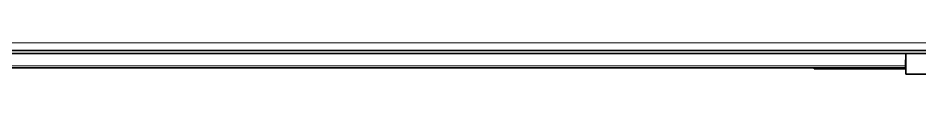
# Model space of a CAD drawing. Header units: millimetres. Extents: x -1803 to 2559, y -1143 to 2136.
# Drawn here: x -210.8 to 9.5, y 38.7 to 46.3 of the extents above; entities that cross this region are included whole.
import ezdxf

# ---------------------------------------------------------------- set-up
doc = ezdxf.new("R2010")
doc.units = ezdxf.units.MM

msp = doc.modelspace()

# ---------------------------------------------------------------- linework, layer by layer
at = {"linetype": 'Continuous', "lineweight": 13}
for p, q in [((79.05, 46.3), (-331.15, 46.3)), ((5.85, 40.69), (5.9, 43.7)), ((-420.04, 40.69), (5.85, 40.69)), ((5.85, 40.69), (5.85, 40.2))]:
    msp.add_line(p, q, dxfattribs=at)
at = {"linetype": 'Continuous', "lineweight": 35}
for p, q in [((75.59, 44.5), (-433.88, 44.5)), ((79.25, 43.7), (-436.55, 43.7)), ((6.05, 38.7), (6.05, 43.7)), ((5.85, 40.2), (-420.04, 40.2)), ((-16.35, 40), (-16.35, 40.21)), ((-16.35, 40), (6.05, 40)), ((6.05, 40.2), (5.85, 40.2)), ((6.05, 38.7), (71.05, 38.7))]:
    msp.add_line(p, q, dxfattribs=at)
at = {"linetype": 'Continuous', "lineweight": 13}
msp.add_ellipse((5.85, 40.7), major_axis=(-1, 0.01), ratio=0.008724, start_param=1.571025, end_param=1.774821, dxfattribs=at)

doc.saveas('drawing.dxf')
